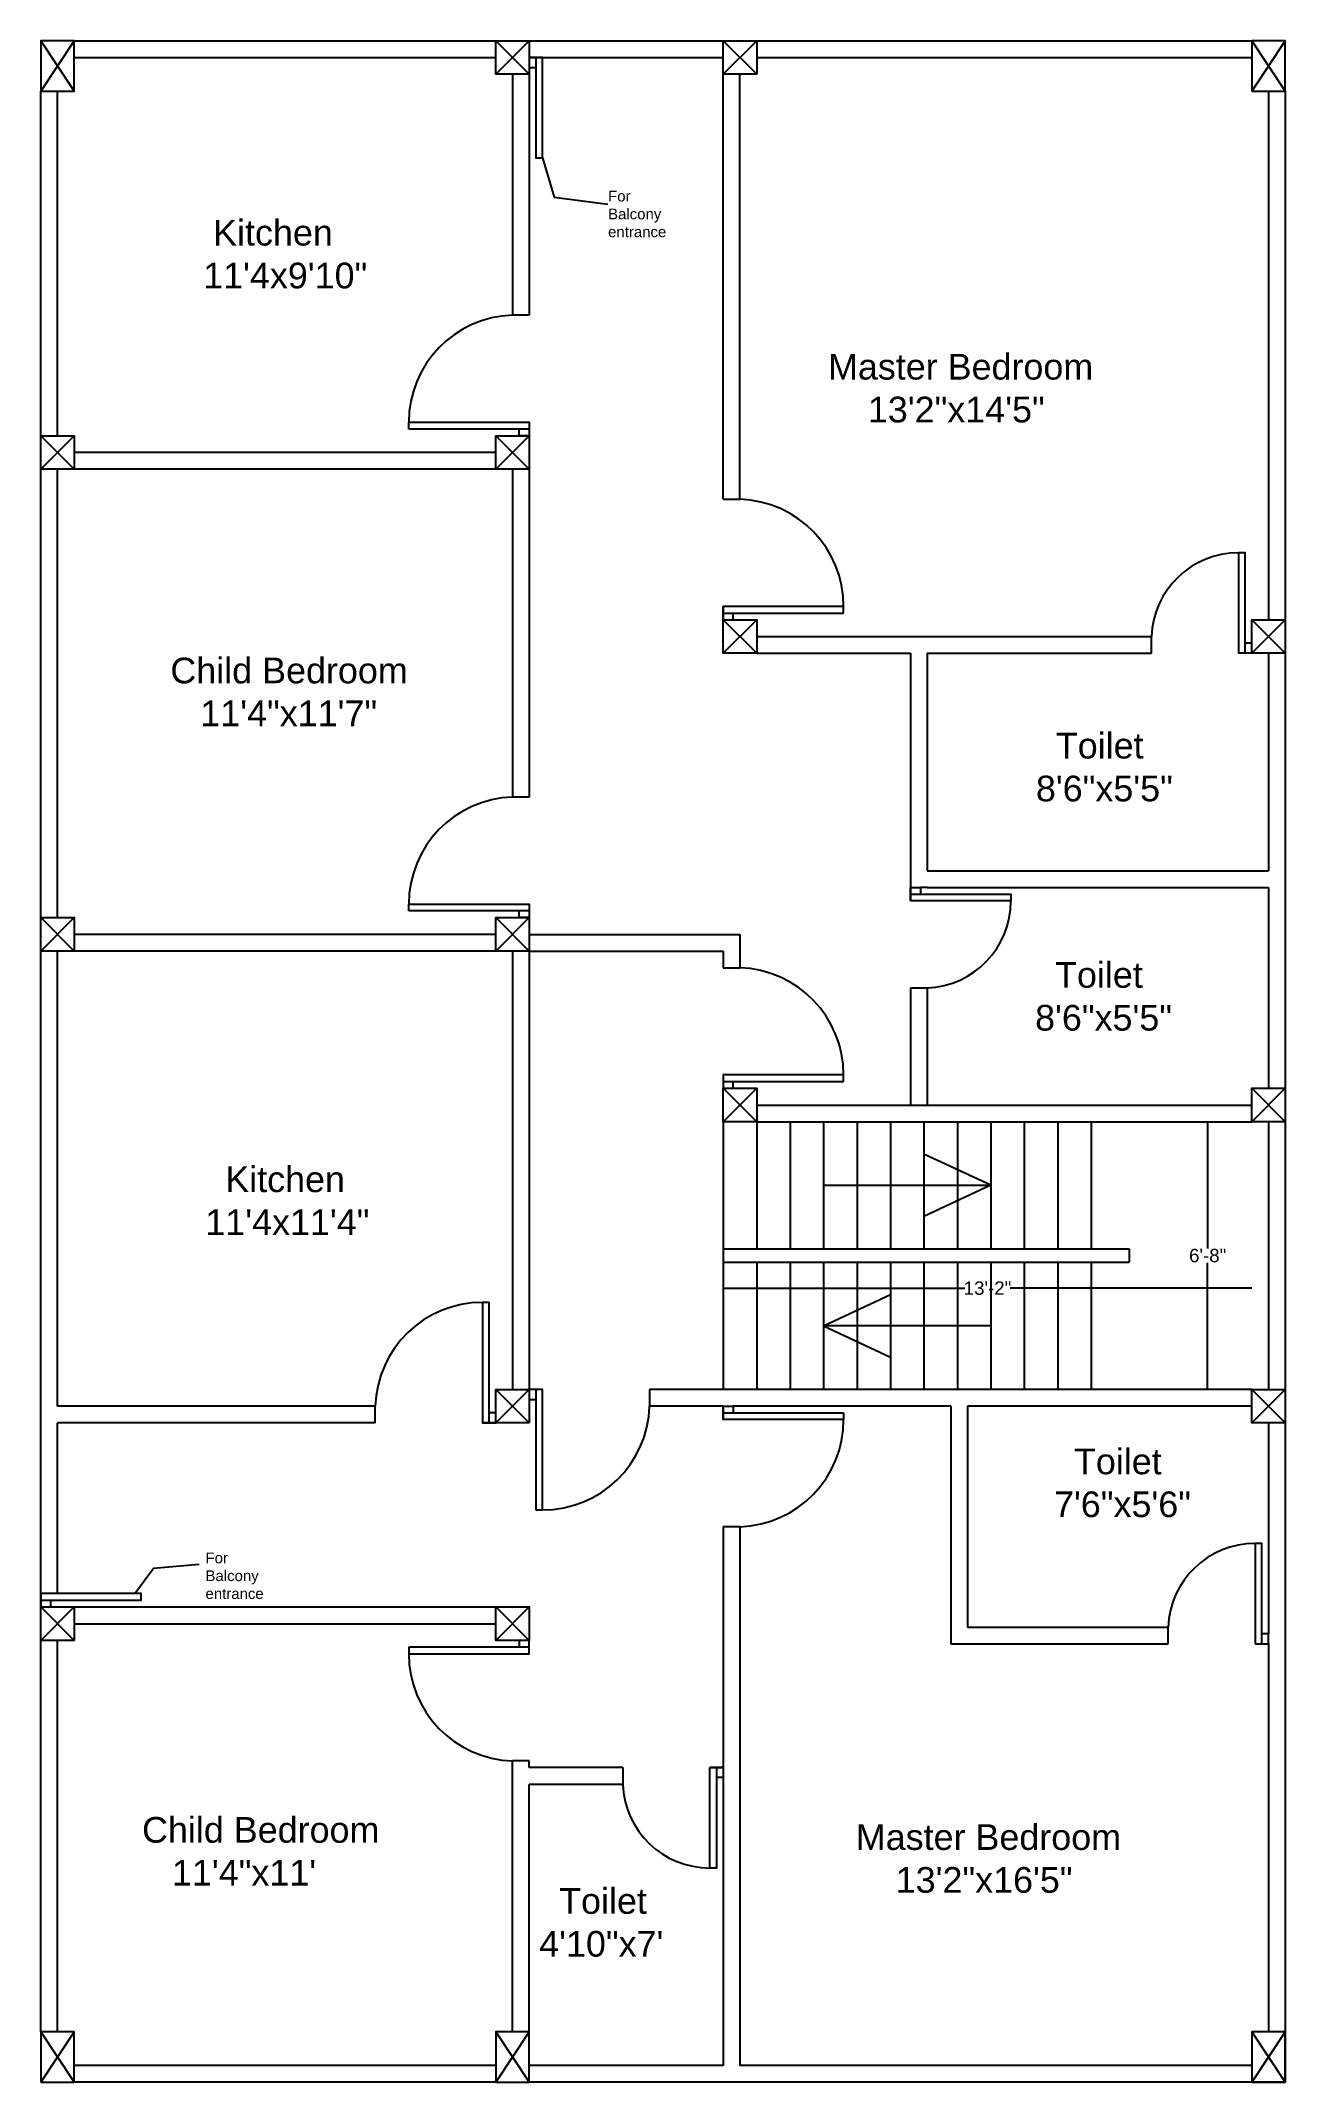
# Model space of a CAD drawing. Header units: inches. Extents: x 75 to 447, y 24 to 634.
import ezdxf

# ---------------------------------------------------------------- set-up
doc = ezdxf.new("R2010")
doc.units = ezdxf.units.IN
doc.header["$MEASUREMENT"] = 0
for name, color, linetype in [('C', 141, 'Continuous'), ('C1', 10, 'Continuous'), ('D1', 231, 'Continuous'), ('D2', 31, 'Continuous')]:
    doc.layers.add(name, color=color, linetype=linetype)
doc.layers.add('Naming', color=50, linetype='Continuous', plot=False)
doc.styles.get("Standard").update_dxf_attribs({"font": 'arial.ttf'})
doc.dimstyles.get("Standard").update_dxf_attribs({"dimtxt": 4, "dimasz": 0.18, "dimexe": 0.18, "dimexo": 0.0625, "dimgap": 0.09, "dimtad": 0, "dimtih": 1, "dimtoh": 1, "dimdec": 0, "dimzin": 0, "dimdsep": 46, "dimlunit": 3, "dimtxsty": 'Standard', "dimblk": 'ARCHTICK', "dimcen": 0.09, "dimse1": 1, "dimse2": 1, "dimclrd": 2, "dimadec": 0, "dimazin": 0, "dimtfac": 1, "dimtdec": 0, "dimtofl": 0, "dimtmove": 0, "dimatfit": 3, "dimfxl": 1, "dimtolj": 1, "dimtzin": 0, "dimarcsym": 0})

# ---------------------------------------------------------------- blocks, each defined once
blk = doc.blocks.new('_ArchTick')
at = {"color": 0, "linetype": 'ByBlock', "const_width": 0.15}
blk.add_lwpolyline([(-0.5, -0.5), (0.5, 0.5)], dxfattribs=at)
blk = doc.blocks.new('*D4')
at = {"color": 2, "lineweight": -2, "transparency": 16777216}
for p, q in [((279.31, 261.58), (351.53, 261.58)), ((437.31, 261.58), (365.08, 261.58))]:
    blk.add_line(p, q, dxfattribs=at)
at = {"layer": 'Defpoints', "color": 0, "transparency": 16777216}
for p in [(437.31, 261.58), (279.31, 231.31), (437.31, 231.31)]:
    blk.add_point(p, dxfattribs=at)
at = {"color": 2, "lineweight": -2, "transparency": 16777216, "xscale": 0.18, "yscale": 0.18, "zscale": 0.18, "rotation": 180}
blk.add_blockref('_ArchTick', (279.31, 261.58), dxfattribs=at)
at = {"color": 2, "lineweight": -2, "transparency": 16777216, "xscale": 0.18, "yscale": 0.18, "zscale": 0.18}
blk.add_blockref('_ArchTick', (437.31, 261.58), dxfattribs=at)
at = {"color": 0, "transparency": 16777216, "insert": (358.31, 261.58), "char_height": 4, "attachment_point": 5}
blk.add_mtext('\\A1;13\'-2"', dxfattribs=at)
blk = doc.blocks.new('*D5')
at = {"color": 2, "lineweight": -2, "transparency": 16777216}
for p, q in [((424.13, 311.31), (424.13, 273.44)), ((424.13, 231.31), (424.13, 269.18))]:
    blk.add_line(p, q, dxfattribs=at)
at = {"layer": 'Defpoints', "color": 0, "transparency": 16777216}
for p in [(426.95, 311.31), (424.13, 231.31), (426.95, 231.31)]:
    blk.add_point(p, dxfattribs=at)
at = {"color": 2, "lineweight": -2, "transparency": 16777216, "xscale": 0.18, "yscale": 0.18, "zscale": 0.18}
for p, rotation in [((424.13, 311.31), 90), ((424.13, 231.31), 270)]:
    blk.add_blockref('_ArchTick', p, dxfattribs=dict(at, rotation=rotation))
at = {"color": 0, "transparency": 16777216, "insert": (424.13, 271.31), "char_height": 4, "attachment_point": 5}
blk.add_mtext('\\A1;6\'-8"', dxfattribs=at)

msp = doc.modelspace()

# ---------------------------------------------------------------- linework, layer by layer
for p, q in [((279.31, 497.31), (279.31, 629.31)), ((216.31, 624.31), (216.31, 552.31)), ((221.31, 624.31), (221.31, 552.31)), ((284.31, 497.31), (284.31, 624.31)), ((221.31, 552.31), (216.31, 552.31)), ((221.31, 520.31), (221.31, 506.31)), ((211.31, 511.31), (85.31, 511.31)), ((211.31, 506.31), (85.31, 506.31)), ((216.31, 506.31), (216.31, 408.31)), ((221.31, 506.31), (221.31, 408.31)), ((279.31, 497.31), (284.31, 497.31)), ((279.31, 461.31), (279.31, 465.31)), ((289.31, 456.31), (407.31, 456.31)), ((407.31, 451.31), (407.31, 456.31)), ((289.31, 451.31), (335.31, 451.31)), ((335.31, 451.31), (335.31, 381.31)), ((340.31, 451.31), (407.31, 451.31)), ((340.31, 451.31), (340.31, 386.31)), ((221.31, 408.31), (216.31, 408.31)), ((340.31, 386.31), (442.31, 386.31)), ((335.31, 381.31), (335.31, 377.31)), ((340.31, 381.31), (338.31, 381.31)), ((340.31, 381.31), (442.31, 381.31)), ((221.31, 376.31), (221.31, 372.31)), ((211.31, 367.31), (85.31, 367.31)), ((221.31, 367.31), (284.31, 367.31)), ((284.31, 367.31), (284.31, 357.31)), ((211.31, 362.31), (85.31, 362.31)), ((216.31, 362.31), (216.31, 231.31)), ((221.31, 362.31), (279.31, 362.31)), ((221.31, 362.31), (221.31, 231.31)), ((279.31, 362.31), (279.31, 357.31)), ((279.31, 357.31), (284.31, 357.31)), ((335.31, 351.31), (335.31, 316.31)), ((335.31, 351.31), (340.31, 351.31)), ((340.31, 351.31), (340.31, 316.31)), ((279.31, 325.31), (279.31, 321.31)), ((279.31, 311.31), (279.31, 231.31)), ((289.31, 316.31), (437.31, 316.31)), ((289.31, 311.31), (289.31, 273.31)), ((289.31, 311.31), (437.31, 311.31)), ((299.31, 311.31), (299.31, 273.31)), ((309.31, 311.31), (309.31, 273.31)), ((319.31, 311.31), (319.31, 273.31)), ((329.31, 311.31), (329.31, 273.31)), ((339.31, 311.31), (339.31, 273.31)), ((349.31, 311.31), (349.31, 273.31)), ((359.31, 311.31), (359.31, 273.31)), ((369.31, 311.31), (369.31, 273.31)), ((379.31, 311.31), (379.31, 273.31)), ((389.31, 311.31), (389.31, 273.31)), ((359.31, 292.31), (339.31, 301.66)), ((309.31, 292.31), (359.31, 292.31)), ((359.31, 292.31), (339.31, 282.96)), ((279.31, 273.31), (400.71, 273.31)), ((279.31, 269.31), (400.71, 269.31)), ((289.31, 269.31), (289.31, 231.31)), ((299.31, 269.31), (299.31, 231.31)), ((309.31, 269.31), (309.31, 231.31)), ((319.31, 269.31), (319.31, 231.31)), ((329.31, 269.31), (329.31, 231.31)), ((339.31, 269.31), (339.31, 231.31)), ((349.31, 269.31), (349.31, 231.31)), ((359.31, 269.31), (359.31, 231.31)), ((369.31, 269.31), (369.31, 231.31)), ((379.31, 269.31), (379.31, 231.31)), ((389.31, 269.31), (389.31, 231.31)), ((400.71, 273.31), (400.71, 269.31)), ((309.31, 250.31), (329.31, 259.66)), ((359.31, 250.31), (309.31, 250.31)), ((309.31, 250.31), (329.31, 240.96)), ((175.31, 226.31), (80.31, 226.31)), ((175.31, 221.31), (175.31, 226.31)), ((225.31, 231.31), (221.31, 231.31)), ((437.31, 231.31), (257.31, 231.31)), ((257.31, 231.31), (257.31, 226.31)), ((279.31, 226.31), (257.31, 226.31)), ((279.31, 226.31), (279.31, 222.31)), ((347.31, 226.31), (282.31, 226.31)), ((347.31, 226.31), (347.31, 155.31)), ((437.31, 226.31), (352.31, 226.31)), ((352.31, 226.31), (352.31, 160.31)), ((175.31, 221.31), (80.31, 221.31)), ((211.31, 221.31), (207.31, 221.31)), ((279.31, 190.31), (279.31, 118.31)), ((279.31, 190.31), (284.31, 190.31)), ((284.31, 190.31), (284.31, 29.31)), ((85.31, 166.31), (211.31, 166.31)), ((85.31, 161.31), (211.31, 161.31)), ((352.31, 160.31), (412.31, 160.31)), ((412.31, 155.31), (412.31, 160.31)), ((221.31, 152.31), (221.31, 156.31)), ((347.31, 155.31), (412.31, 155.31)), ((438.31, 155.31), (442.31, 155.31)), ((216.31, 39.31), (216.31, 120.31)), ((221.31, 120.31), (216.31, 120.31)), ((221.31, 118.31), (221.31, 120.31)), ((249.31, 118.31), (249.31, 113.31)), ((279.31, 118.31), (279.31, 115.31)), ((221.31, 39.31), (221.31, 113.31)), ((279.31, 115.31), (279.31, 29.31))]:
    msp.add_line(p, q)
for points in [[(85.31, 634.31), (211.31, 634.31)], [(85.31, 629.31), (211.31, 629.31)], [(221.31, 634.31), (279.31, 634.31)], [(221.31, 629.31), (279.31, 629.31)], [(289.31, 634.31), (437.31, 634.31)], [(289.31, 629.31), (437.31, 629.31)], [(75.31, 516.31), (75.31, 619.31)], [(80.31, 516.31), (80.31, 619.31)], [(447.31, 619.31), (447.31, 24.31), (221.31, 24.31)], [(442.31, 619.31), (442.31, 461.31)], [(75.31, 372.31), (75.31, 506.31)], [(80.31, 372.31), (80.31, 506.31)], [(442.31, 451.31), (442.31, 386.31)], [(442.31, 381.31), (442.31, 321.31)], [(75.31, 166.31), (75.31, 362.31)], [(80.31, 226.31), (80.31, 362.31)], [(442.31, 311.31), (442.31, 231.31)], [(80.31, 170.31), (80.31, 221.31)], [(442.31, 221.31), (442.31, 158.31)], [(75.31, 39.31), (75.31, 156.31)], [(80.31, 39.31), (80.31, 156.31)], [(442.31, 155.31), (442.31, 39.31)], [(249.31, 118.31), (221.31, 118.31)], [(279.31, 118.31), (275.31, 118.31)], [(249.31, 113.31), (221.31, 113.31)], [(211.31, 29.31), (85.31, 29.31)], [(279.31, 29.31), (221.31, 29.31)], [(437.31, 29.31), (286.31, 29.31), (284.31, 29.31)], [(211.31, 24.31), (85.31, 24.31)]]:
    msp.add_lwpolyline(points)
at = {"layer": 'C'}
for p, q in [((85.31, 634.31), (75.31, 619.31)), ((75.31, 634.31), (85.31, 619.31)), ((447.31, 634.31), (437.31, 619.31)), ((437.31, 634.31), (447.31, 619.31)), ((85.31, 39.31), (75.31, 24.31)), ((75.31, 39.31), (85.31, 24.31)), ((221.31, 39.31), (211.31, 24.31)), ((211.31, 39.31), (221.31, 24.31)), ((447.31, 39.31), (437.31, 24.31)), ((437.31, 39.31), (447.31, 24.31))]:
    msp.add_line(p, q, dxfattribs=at)
for points in [[(75.31, 619.31), (85.31, 619.31), (85.31, 634.31), (75.31, 634.31)], [(437.31, 619.31), (447.31, 619.31), (447.31, 634.31), (437.31, 634.31)], [(75.31, 24.31), (85.31, 24.31), (85.31, 39.31), (75.31, 39.31)], [(211.31, 24.31), (221.31, 24.31), (221.31, 39.31), (211.31, 39.31)], [(437.31, 24.31), (447.31, 24.31), (447.31, 39.31), (437.31, 39.31)]]:
    msp.add_lwpolyline(points, close=True, dxfattribs=at)
at = {"layer": 'C1'}
for p, q in [((211.31, 634.31), (221.31, 624.31)), ((221.31, 634.31), (211.31, 624.31)), ((279.31, 634.31), (289.31, 624.31)), ((289.31, 634.31), (279.31, 624.31)), ((75.31, 516.31), (85.31, 506.31)), ((85.31, 516.31), (75.31, 506.31)), ((211.31, 516.31), (221.31, 506.31)), ((221.31, 516.31), (211.31, 506.31)), ((279.31, 461.31), (289.31, 451.31)), ((289.31, 461.31), (279.31, 451.31)), ((437.31, 461.31), (447.31, 451.31)), ((447.31, 461.31), (437.31, 451.31)), ((75.31, 372.31), (85.31, 362.31)), ((85.31, 372.31), (75.31, 362.31)), ((211.31, 372.31), (221.31, 362.31)), ((221.31, 372.31), (211.31, 362.31)), ((279.31, 321.31), (289.31, 311.31)), ((289.31, 321.31), (279.31, 311.31)), ((437.31, 321.31), (447.31, 311.31)), ((447.31, 321.31), (437.31, 311.31)), ((211.31, 231.31), (221.31, 221.31)), ((221.31, 231.31), (211.31, 221.31)), ((437.31, 231.31), (447.31, 221.31)), ((447.31, 231.31), (437.31, 221.31)), ((75.31, 166.31), (85.31, 156.31)), ((85.31, 166.31), (75.31, 156.31)), ((211.31, 166.31), (221.31, 156.31)), ((221.31, 166.31), (211.31, 156.31))]:
    msp.add_line(p, q, dxfattribs=at)
for points in [[(221.31, 624.31), (211.31, 624.31), (211.31, 634.31), (221.31, 634.31)], [(289.31, 624.31), (279.31, 624.31), (279.31, 634.31), (289.31, 634.31)], [(85.31, 506.31), (75.31, 506.31), (75.31, 516.31), (85.31, 516.31)], [(221.31, 506.31), (211.31, 506.31), (211.31, 516.31), (221.31, 516.31)], [(289.31, 451.31), (279.31, 451.31), (279.31, 461.31), (289.31, 461.31)], [(447.31, 451.31), (437.31, 451.31), (437.31, 461.31), (447.31, 461.31)], [(85.31, 362.31), (75.31, 362.31), (75.31, 372.31), (85.31, 372.31)], [(221.31, 362.31), (211.31, 362.31), (211.31, 372.31), (221.31, 372.31)], [(289.31, 311.31), (279.31, 311.31), (279.31, 321.31), (289.31, 321.31)], [(447.31, 311.31), (437.31, 311.31), (437.31, 321.31), (447.31, 321.31)], [(221.31, 221.31), (211.31, 221.31), (211.31, 231.31), (221.31, 231.31)], [(447.31, 221.31), (437.31, 221.31), (437.31, 231.31), (447.31, 231.31)], [(85.31, 156.31), (75.31, 156.31), (75.31, 166.31), (85.31, 166.31)], [(221.31, 156.31), (211.31, 156.31), (211.31, 166.31), (221.31, 166.31)]]:
    msp.add_lwpolyline(points, close=True, dxfattribs=at)
at = {"layer": 'D1'}
for points in [[(185.31, 518.31), (185.31, 520.31), (221.31, 520.31), (221.31, 518.31)], [(315.31, 463.31), (315.31, 465.31), (279.31, 465.31), (279.31, 463.31)], [(185.31, 374.31), (185.31, 376.31), (221.31, 376.31), (221.31, 374.31)], [(315.31, 323.31), (315.31, 325.31), (279.31, 325.31), (279.31, 323.31)], [(209.31, 257.31), (207.31, 257.31), (207.31, 221.31), (209.31, 221.31)], [(223.31, 195.31), (225.31, 195.31), (225.31, 231.31), (223.31, 231.31)], [(315.31, 224.31), (315.31, 222.31), (279.31, 222.31), (279.31, 224.31)], [(185.31, 154.31), (185.31, 152.31), (221.31, 152.31), (221.31, 154.31)]]:
    msp.add_lwpolyline(points, close=True, dxfattribs=at)
for points in [[(221.31, 518.31), (221.31, 516.31), (218.31, 516.31), (218.31, 518.31)], [(279.31, 463.31), (279.31, 461.31), (282.31, 461.31), (282.31, 463.31)], [(221.31, 374.31), (221.31, 372.31), (218.31, 372.31), (218.31, 374.31)], [(279.31, 323.31), (279.31, 321.31), (282.31, 321.31), (282.31, 323.31)], [(223.31, 231.31), (221.31, 231.31), (221.31, 228.31), (223.31, 228.31)], [(279.31, 224.31), (279.31, 226.31), (282.31, 226.31), (282.31, 224.31)], [(209.31, 221.31), (211.31, 221.31), (211.31, 224.31), (209.31, 224.31)], [(221.31, 154.31), (221.31, 156.31), (218.31, 156.31), (218.31, 154.31)]]:
    msp.add_lwpolyline(points, dxfattribs=at)
for centre, start, end in [((217.32, 520.31), 91.81876, 180), ((283.29, 465.31), 0, 88.18124), ((217.32, 376.31), 91.81876, 180), ((283.29, 325.31), 0, 88.18124), ((207.31, 225.3), 90, 178.18124), ((225.31, 227.33), 270, 358.18124), ((283.29, 222.31), 271.81876, 0), ((217.32, 152.31), 180, 268.18124)]:
    msp.add_arc(centre, 32.02, start, end, dxfattribs=at)
at = {"layer": 'D2'}
for p, q in [((435.31, 451.31), (433.31, 451.31)), ((437.31, 451.31), (435.31, 451.31))]:
    msp.add_line(p, q, dxfattribs=at)
for points in [[(223.31, 629.31), (221.31, 629.31), (221.31, 626.31), (223.31, 626.31)], [(435.31, 451.31), (435.31, 481.31), (433.31, 481.31), (433.31, 451.31)], [(437.31, 451.31), (437.31, 454.31), (435.31, 454.31)], [(335.31, 379.31), (335.31, 381.31), (338.31, 381.31), (338.31, 379.31)], [(75.31, 168.31), (75.31, 166.31), (78.31, 166.31), (78.31, 168.31)], [(440.31, 155.31), (442.31, 155.31), (442.31, 158.31), (440.31, 158.31)], [(277.31, 118.31), (279.31, 118.31), (279.31, 115.31), (277.31, 115.31)]]:
    msp.add_lwpolyline(points, dxfattribs=at)
for points in [[(225.31, 629.31), (223.31, 629.31), (223.31, 599.31), (225.31, 599.31)], [(335.31, 377.31), (335.31, 379.31), (365.31, 379.31), (365.31, 377.31)], [(438.31, 155.31), (440.31, 155.31), (440.31, 185.31), (438.31, 185.31)], [(75.31, 170.31), (75.31, 168.31), (105.31, 168.31), (105.31, 170.31)], [(275.31, 118.31), (277.31, 118.31), (277.31, 88.31), (275.31, 88.31)]]:
    msp.add_lwpolyline(points, close=True, dxfattribs=at)
for centre, start, end in [((433.31, 455.29), 90, 177.75339), ((339.29, 377.31), 272.24661, 0), ((438.31, 159.29), 90, 177.75339), ((275.31, 114.33), 182.24661, 270)]:
    msp.add_arc(centre, 26.02, start, end, dxfattribs=at)

# ---------------------------------------------------------------- texts
at = {"char_height": 3.2, "width": 7.8192, "attachment_point": 1}
for insert in [(244.89, 589.51), (124.54, 182.58)]:
    msp.add_mtext('\\A1;For Balcony entrance', dxfattribs=dict(at, insert=insert))
at = {"layer": 'Naming', "char_height": 7.68, "attachment_point": 1}
for s, width, gutter_width, insert in [(' Kitchen\\P11\'4x9\'10"', 3190.9861, 48, (123.84, 580.82)), ('Master Bedroom\\P    13\'2"x14\'5"', 3988.7327, 60, (310.63, 540.77)), ('Child Bedroom\\P   11\'4"x11\'7"', 3988.7327, 60, (114.04, 449.99)), ('   Toilet\\P 8\'6"x5\'5"', 3988.7327, 60, (369.8, 427.53)), ('   Toilet\\P 8\'6"x5\'5"', 3988.7327, 60, (369.56, 359.03)), ('  Kitchen\\P11\'4x11\'4"', 3190.9861, 48, (124.49, 297.96)), ('   Toilet\\P 7\'6"x5\'6"', 3988.7327, 60, (375.22, 213.64)), ('Child Bedroom\\P   11\'4"x11\'', 3988.7327, 60, (105.57, 103.55)), ('Master Bedroom\\P    13\'2"x16\'5"', 3988.7327, 60, (318.95, 101.39)), ('   Toilet\\P 4\'10"x7\'', 3988.7327, 60, (221.31, 82.3))]:
    msp.add_mtext_dynamic_manual_height_columns(s, width=width, gutter_width=gutter_width, heights=[0], dxfattribs=dict(at, insert=insert))

# ---------------------------------------------------------------- dimensions: what is measured, and where the dimension line sits
dim = msp.add_linear_dim(base=(424.13, 231.31), p1=(426.95, 311.31), p2=(426.95, 231.31), angle=90, dimstyle='Standard')
dim.commit()
dim.dimension.update_dxf_attribs({"geometry": '*D5', "text_midpoint": (424.13, 271.31)})
dim = msp.add_linear_dim(base=(437.31, 261.58), p1=(279.31, 231.31), p2=(437.31, 231.31), dimstyle='Standard')
dim.commit()
dim.dimension.update_dxf_attribs({"geometry": '*D4', "text_midpoint": (358.31, 261.58)})

# ---------------------------------------------------------------- leaders
at = {"annotation_type": 0, "has_hookline": 1, "hookline_direction": 0, "text_width": 17.05}
for points in [[(225.31, 599.31), (228.75, 587.64), (244.8, 585.51)], [(103.42, 170.31), (108.96, 177.92), (122.62, 179.07)]]:
    msp.add_leader(points, dimstyle='Standard', override={"dimgap": 0.09, "dimtad": 0}, dxfattribs=at)

doc.saveas('drawing.dxf')
